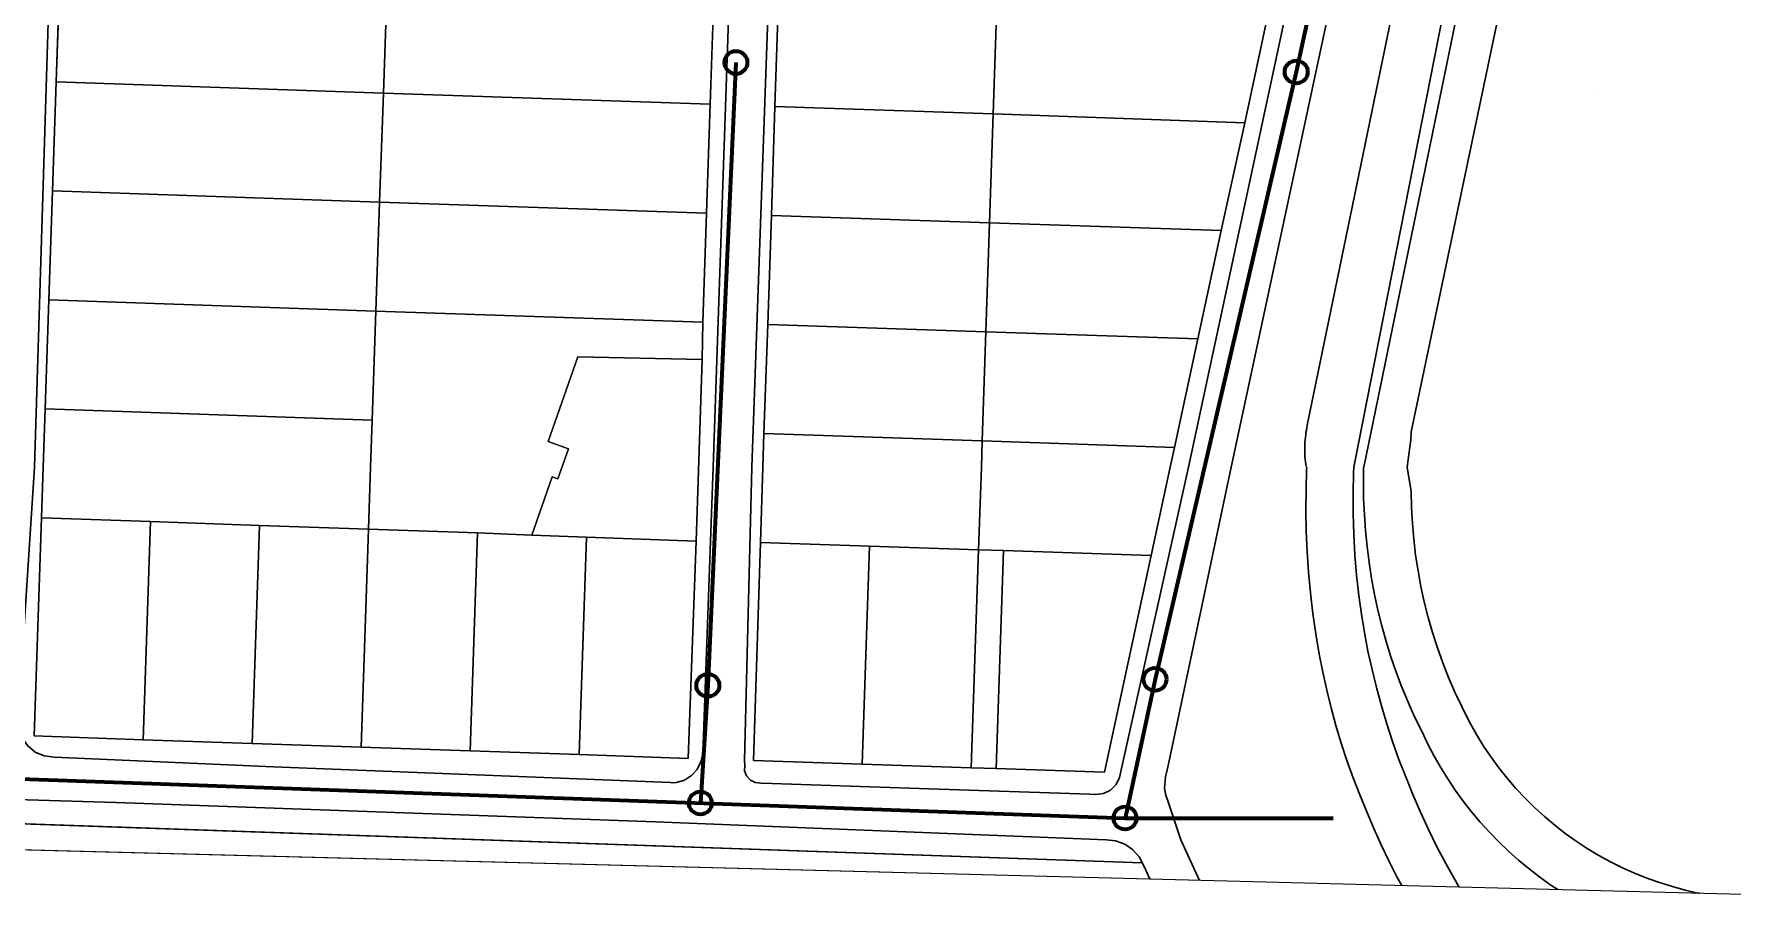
# Model space of a CAD drawing. Header units: inches. Extents: x -47590 to -46630, y -3759365 to -3758308.
# Drawn here: x -47002.9 to -46757.9, y -3759365.1 to -3759237.6 of the extents above; entities that cross this region are included whole.
import ezdxf

# ---------------------------------------------------------------- set-up
doc = ezdxf.new("R2010")
doc.units = ezdxf.units.IN
doc.header["$MEASUREMENT"] = 0
doc.layers.add('Area_Of_Interest', color=7, linetype='Continuous', true_color=0xf6210e)
doc.layers.add('curb_lines', color=7, linetype='Continuous', lineweight=30, true_color=0x0b8700)
doc.layers.add('Land_Parcels_Zoning', color=7, linetype='Continuous', lineweight=9, true_color=0xffffff)

msp = doc.modelspace()

# ---------------------------------------------------------------- linework, layer by layer
at = {"layer": 'Area_Of_Interest'}
msp.add_lwpolyline([(-46738.77, -3758972.33), (-46681.51, -3759081.97), (-46629.91, -3759365.08), (-47550.67, -3759341.26), (-47585.06, -3759271.15), (-47590.35, -3759224.85), (-47586.39, -3759156.05), (-47540.08, -3758625.56), (-47501.72, -3758466.81), (-47471.29, -3758308.06), (-47381.33, -3758329.23), (-46885.24, -3758764.47), (-46789.99, -3758874.27), (-46738.77, -3758972.33)], dxfattribs=at)
at = {"layer": 'curb_lines'}
for p, q in [((-46812.5, -3759300.14), (-46812.5, -3759300.23)), ((-46812.5, -3759300.14), (-46812.5, -3759300.23)), ((-46811.06, -3759300.14), (-46811.06, -3759300.15)), ((-46811.06, -3759300.14), (-46811.06, -3759300.15))]:
    msp.add_line(p, q, dxfattribs=at)
for points in [[(-46830.17, -3759300.15), (-46771.18, -3759024.77)], [(-46830.17, -3759300.15), (-46771.18, -3759024.77)], [(-46996.6, -3759118.58), (-46996.71, -3759118.74), (-46996.81, -3759118.91), (-46996.91, -3759119.08), (-46997, -3759119.25), (-46997.08, -3759119.43), (-46997.16, -3759119.61), (-46997.22, -3759119.8), (-46997.28, -3759119.98), (-46997.33, -3759120.17), (-47002.88, -3759300.15)], [(-46996.6, -3759118.58), (-46996.71, -3759118.74), (-46996.81, -3759118.91), (-46996.91, -3759119.08), (-46997, -3759119.25), (-46997.08, -3759119.43), (-46997.16, -3759119.61), (-46997.22, -3759119.8), (-46997.28, -3759119.98), (-46997.33, -3759120.17), (-47002.88, -3759300.15)], [(-46899.35, -3759300.15), (-46893.07, -3759123.16)], [(-46899.35, -3759300.15), (-46893.07, -3759123.16)], [(-46904.96, -3759300.15), (-46898.93, -3759124.41)], [(-46904.96, -3759300.15), (-46898.93, -3759124.41)], [(-46799.31, -3759127.36), (-46836.37, -3759300.15)], [(-46799.31, -3759127.36), (-46836.37, -3759300.15)], [(-46819.38, -3759300.05), (-46819.43, -3759299.7), (-46819.47, -3759299.35), (-46819.51, -3759299), (-46819.54, -3759298.65), (-46819.56, -3759298.3), (-46819.57, -3759297.95), (-46819.57, -3759297.6), (-46819.57, -3759297.24), (-46819.56, -3759296.89), (-46819.54, -3759296.54), (-46819.52, -3759296.19), (-46819.49, -3759295.84), (-46819.44, -3759295.49), (-46819.4, -3759295.14), (-46819.34, -3759294.79), (-46819.28, -3759294.45), (-46819.21, -3759294.1), (-46794.99, -3759176.55)], [(-46819.38, -3759300.05), (-46819.43, -3759299.7), (-46819.47, -3759299.35), (-46819.51, -3759299), (-46819.54, -3759298.65), (-46819.56, -3759298.3), (-46819.57, -3759297.95), (-46819.57, -3759297.6), (-46819.57, -3759297.24), (-46819.56, -3759296.89), (-46819.54, -3759296.54), (-46819.52, -3759296.19), (-46819.49, -3759295.84), (-46819.44, -3759295.49), (-46819.4, -3759295.14), (-46819.34, -3759294.79), (-46819.28, -3759294.45), (-46819.21, -3759294.1), (-46794.99, -3759176.55)], [(-46812.5, -3759300.14), (-46790.39, -3759187.69)], [(-46812.5, -3759300.14), (-46790.39, -3759187.69)], [(-46811.06, -3759300.14), (-46788.14, -3759188.8)], [(-46811.06, -3759300.14), (-46788.14, -3759188.8)], [(-46804.78, -3759300.14), (-46804.55, -3759298.29), (-46804.29, -3759296.19), (-46804.24, -3759295.04), (-46783.32, -3759195.24)], [(-46804.78, -3759300.14), (-46804.55, -3759298.29), (-46804.29, -3759296.19), (-46804.24, -3759295.04), (-46783.32, -3759195.24)], [(-46904.96, -3759300.15), (-46906.45, -3759341.5), (-46906.7, -3759342.68), (-46907.24, -3759343.76), (-46908.06, -3759344.66), (-46909.08, -3759345.31), (-46910.24, -3759345.66), (-46910.67, -3759345.69), (-46911.1, -3759345.67), (-46968.4, -3759343.37), (-47000.04, -3759342), (-47001.45, -3759341.82), (-47002.75, -3759341.27), (-47003.85, -3759340.38), (-47004.66, -3759339.23), (-47005.13, -3759337.9), (-47005.22, -3759336.49), (-47002.87, -3759300.15)], [(-46904.96, -3759300.15), (-46906.45, -3759341.5), (-46906.7, -3759342.68), (-46907.24, -3759343.76), (-46908.06, -3759344.66), (-46909.08, -3759345.31), (-46910.24, -3759345.66), (-46910.67, -3759345.69), (-46911.1, -3759345.67), (-46968.4, -3759343.37), (-47000.04, -3759342), (-47001.45, -3759341.82), (-47002.75, -3759341.27), (-47003.85, -3759340.38), (-47004.66, -3759339.23), (-47005.13, -3759337.9), (-47005.22, -3759336.49), (-47002.87, -3759300.15)], [(-46836.37, -3759300.15), (-46846.1, -3759344.05), (-46846.31, -3759344.93), (-46846.79, -3759345.96), (-46847.59, -3759346.77), (-46848.62, -3759347.26), (-46849.76, -3759347.37), (-46850.64, -3759347.33), (-46873.75, -3759346.57), (-46896.47, -3759345.78), (-46898.06, -3759345.73), (-46898.86, -3759345.66), (-46899.57, -3759345.3), (-46900.11, -3759344.7), (-46900.4, -3759343.95), (-46900.39, -3759343.15), (-46900.4, -3759342.52), (-46899.35, -3759300.15)], [(-46836.37, -3759300.15), (-46846.1, -3759344.05), (-46846.31, -3759344.93), (-46846.79, -3759345.96), (-46847.59, -3759346.77), (-46848.62, -3759347.26), (-46849.76, -3759347.37), (-46850.64, -3759347.33), (-46873.75, -3759346.57), (-46896.47, -3759345.78), (-46898.06, -3759345.73), (-46898.86, -3759345.66), (-46899.57, -3759345.3), (-46900.11, -3759344.7), (-46900.4, -3759343.95), (-46900.39, -3759343.15), (-46900.4, -3759342.52), (-46899.35, -3759300.15)], [(-46830.17, -3759300.15), (-46839.19, -3759342.78), (-46839.41, -3759343.81), (-46839.66, -3759344.82), (-46839.82, -3759346.47), (-46839.61, -3759347.52), (-46839.39, -3759348.16), (-46837.44, -3759353.91), (-46834.77, -3759359.78)], [(-46830.17, -3759300.15), (-46839.19, -3759342.78), (-46839.41, -3759343.81), (-46839.66, -3759344.82), (-46839.82, -3759346.47), (-46839.61, -3759347.52), (-46839.39, -3759348.16), (-46837.44, -3759353.91), (-46834.77, -3759359.78)], [(-46805.57, -3759360.53), (-46806.27, -3759359.26), (-46807.45, -3759356.96), (-46808.57, -3759354.63), (-46809.63, -3759352.28), (-46810.63, -3759349.9), (-46811.65, -3759347.45), (-46812.6, -3759344.98), (-46813.49, -3759342.49), (-46814.32, -3759339.97), (-46815.08, -3759337.44), (-46815.78, -3759334.88), (-46816.41, -3759332.31), (-46816.98, -3759329.73), (-46817.48, -3759327.13), (-46817.98, -3759324.19), (-46818.4, -3759321.24), (-46818.75, -3759318.29), (-46819.03, -3759315.32), (-46819.23, -3759312.35), (-46819.36, -3759309.38), (-46819.41, -3759306.4), (-46819.39, -3759303.42), (-46819.3, -3759300.45), (-46819.28, -3759300.14)], [(-46805.57, -3759360.53), (-46806.27, -3759359.26), (-46807.45, -3759356.96), (-46808.57, -3759354.63), (-46809.63, -3759352.28), (-46810.63, -3759349.9), (-46811.65, -3759347.45), (-46812.6, -3759344.98), (-46813.49, -3759342.49), (-46814.32, -3759339.97), (-46815.08, -3759337.44), (-46815.78, -3759334.88), (-46816.41, -3759332.31), (-46816.98, -3759329.73), (-46817.48, -3759327.13), (-46817.98, -3759324.19), (-46818.4, -3759321.24), (-46818.75, -3759318.29), (-46819.03, -3759315.32), (-46819.23, -3759312.35), (-46819.36, -3759309.38), (-46819.41, -3759306.4), (-46819.39, -3759303.42), (-46819.3, -3759300.45), (-46819.28, -3759300.14)], [(-46797.27, -3759360.75), (-46797.86, -3759359.76), (-46799.21, -3759357.36), (-46800.5, -3759354.92), (-46801.72, -3759352.44), (-46802.88, -3759349.94), (-46803.98, -3759347.41), (-46805.01, -3759344.85), (-46805.98, -3759342.32), (-46806.89, -3759339.76), (-46807.73, -3759337.18), (-46808.51, -3759334.58), (-46809.22, -3759331.96), (-46809.87, -3759329.33), (-46810.45, -3759326.68), (-46810.96, -3759324.01), (-46811.4, -3759321.34), (-46811.77, -3759318.65), (-46812.09, -3759315.72), (-46812.33, -3759312.78), (-46812.5, -3759309.83), (-46812.59, -3759306.88), (-46812.61, -3759303.93), (-46812.54, -3759300.98), (-46812.5, -3759300.14)], [(-46797.27, -3759360.75), (-46797.86, -3759359.76), (-46799.21, -3759357.36), (-46800.5, -3759354.92), (-46801.72, -3759352.44), (-46802.88, -3759349.94), (-46803.98, -3759347.41), (-46805.01, -3759344.85), (-46805.98, -3759342.32), (-46806.89, -3759339.76), (-46807.73, -3759337.18), (-46808.51, -3759334.58), (-46809.22, -3759331.96), (-46809.87, -3759329.33), (-46810.45, -3759326.68), (-46810.96, -3759324.01), (-46811.4, -3759321.34), (-46811.77, -3759318.65), (-46812.09, -3759315.72), (-46812.33, -3759312.78), (-46812.5, -3759309.83), (-46812.59, -3759306.88), (-46812.61, -3759303.93), (-46812.54, -3759300.98), (-46812.5, -3759300.14)], [(-46811.09, -3759300.14), (-46811.09, -3759300.15), (-46811.12, -3759302.44), (-46811.09, -3759304.72), (-46810.97, -3759307), (-46810.79, -3759309.28), (-46810.58, -3759311.6), (-46810.29, -3759313.91), (-46809.94, -3759316.22), (-46809.52, -3759318.51), (-46809.03, -3759320.79), (-46808.47, -3759323.05), (-46807.85, -3759325.3), (-46807.15, -3759327.52), (-46806.39, -3759329.72), (-46805.57, -3759331.9), (-46804.67, -3759334.06), (-46803.72, -3759336.18), (-46802.7, -3759338.27), (-46801.85, -3759340.04), (-46800.94, -3759341.77), (-46799.97, -3759343.46), (-46798.94, -3759345.13), (-46797.85, -3759346.75), (-46796.71, -3759348.33), (-46795.5, -3759349.87), (-46794.25, -3759351.37), (-46792.94, -3759352.82), (-46791.57, -3759354.22), (-46790.16, -3759355.58), (-46788.71, -3759356.88), (-46787.2, -3759358.13), (-46785.65, -3759359.32), (-46784.07, -3759360.46), (-46783.04, -3759361.12)], [(-46811.09, -3759300.14), (-46811.09, -3759300.15), (-46811.12, -3759302.44), (-46811.09, -3759304.72), (-46810.97, -3759307), (-46810.79, -3759309.28), (-46810.58, -3759311.6), (-46810.29, -3759313.91), (-46809.94, -3759316.22), (-46809.52, -3759318.51), (-46809.03, -3759320.79), (-46808.47, -3759323.05), (-46807.85, -3759325.3), (-46807.15, -3759327.52), (-46806.39, -3759329.72), (-46805.57, -3759331.9), (-46804.67, -3759334.06), (-46803.72, -3759336.18), (-46802.7, -3759338.27), (-46801.85, -3759340.04), (-46800.94, -3759341.77), (-46799.97, -3759343.46), (-46798.94, -3759345.13), (-46797.85, -3759346.75), (-46796.71, -3759348.33), (-46795.5, -3759349.87), (-46794.25, -3759351.37), (-46792.94, -3759352.82), (-46791.57, -3759354.22), (-46790.16, -3759355.58), (-46788.71, -3759356.88), (-46787.2, -3759358.13), (-46785.65, -3759359.32), (-46784.07, -3759360.46), (-46783.04, -3759361.12)], [(-46804.8, -3759300.15), (-46804.24, -3759303.67), (-46804.18, -3759305.96), (-46804.05, -3759308.26), (-46803.85, -3759310.54), (-46803.58, -3759312.82), (-46803.23, -3759315.09), (-46802.82, -3759317.35), (-46802.32, -3759319.59), (-46801.76, -3759321.82), (-46801.13, -3759324.02), (-46800.43, -3759326.21), (-46799.66, -3759328.37), (-46798.82, -3759330.51), (-46797.91, -3759332.61), (-46796.93, -3759334.69), (-46795.89, -3759336.74), (-46794.79, -3759338.75), (-46793.78, -3759340.39), (-46792.7, -3759341.99), (-46791.56, -3759343.55), (-46790.36, -3759345.05), (-46789.1, -3759346.51), (-46787.78, -3759347.92), (-46786.41, -3759349.28), (-46784.99, -3759350.58), (-46783.51, -3759351.82), (-46781.99, -3759353), (-46780.42, -3759354.12), (-46778.81, -3759355.18), (-46777.15, -3759356.17), (-46775.46, -3759357.1), (-46773.74, -3759357.96), (-46771.98, -3759358.75), (-46770.19, -3759359.47), (-46768.37, -3759360.11), (-46766.53, -3759360.69), (-46764.67, -3759361.19), (-46762.79, -3759361.62), (-46762.65, -3759361.64)], [(-46804.8, -3759300.15), (-46804.24, -3759303.67), (-46804.18, -3759305.96), (-46804.05, -3759308.26), (-46803.85, -3759310.54), (-46803.58, -3759312.82), (-46803.23, -3759315.09), (-46802.82, -3759317.35), (-46802.32, -3759319.59), (-46801.76, -3759321.82), (-46801.13, -3759324.02), (-46800.43, -3759326.21), (-46799.66, -3759328.37), (-46798.82, -3759330.51), (-46797.91, -3759332.61), (-46796.93, -3759334.69), (-46795.89, -3759336.74), (-46794.79, -3759338.75), (-46793.78, -3759340.39), (-46792.7, -3759341.99), (-46791.56, -3759343.55), (-46790.36, -3759345.05), (-46789.1, -3759346.51), (-46787.78, -3759347.92), (-46786.41, -3759349.28), (-46784.99, -3759350.58), (-46783.51, -3759351.82), (-46781.99, -3759353), (-46780.42, -3759354.12), (-46778.81, -3759355.18), (-46777.15, -3759356.17), (-46775.46, -3759357.1), (-46773.74, -3759357.96), (-46771.98, -3759358.75), (-46770.19, -3759359.47), (-46768.37, -3759360.11), (-46766.53, -3759360.69), (-46764.67, -3759361.19), (-46762.79, -3759361.62), (-46762.65, -3759361.64)], [(-46841.95, -3759359.59), (-46842.51, -3759358.32), (-46842.85, -3759357.61), (-46843.49, -3759356.38), (-46844.42, -3759355.34), (-46845.56, -3759354.56), (-46846.87, -3759354.08), (-46848.25, -3759353.93), (-46913.25, -3759351.35), (-46991.12, -3759348.56), (-47062.84, -3759346.4)], [(-46841.95, -3759359.59), (-46842.51, -3759358.32), (-46842.85, -3759357.61), (-46843.49, -3759356.38), (-46844.42, -3759355.34), (-46845.56, -3759354.56), (-46846.87, -3759354.08), (-46848.25, -3759353.93), (-46913.25, -3759351.35), (-46991.12, -3759348.56), (-47062.84, -3759346.4)]]:
    msp.add_lwpolyline(points, dxfattribs=at)
at = {"layer": 'Land_Parcels_Zoning', "lineweight": 100}
for p, q in [((-46794.29, -3759120.88), (-46820.81, -3759243.1)), ((-46901.66, -3759241.73), (-46905.71, -3759331.64)), ((-46820.81, -3759243.1), (-46841.18, -3759330.76)), ((-47423.36, -3759330.34), (-46845.51, -3759350.79)), ((-46905.71, -3759331.64), (-46906.78, -3759348.62)), ((-46841.18, -3759330.76), (-46845.51, -3759350.79)), ((-46845.51, -3759350.79), (-46828.06, -3759350.79)), ((-46828.06, -3759350.79), (-46815.49, -3759350.79))]:
    msp.add_line(p, q, dxfattribs=at)
at = {"layer": 'Land_Parcels_Zoning'}
for p, q in [((-46999.19, -3759228.8), (-46999.72, -3759244.54)), ((-46905.35, -3759247.74), (-46904.82, -3759232.01)), ((-46895.5, -3759232.36), (-46896.03, -3759248.07)), ((-46828.24, -3759250.45), (-46824.87, -3759234.67)), ((-46999.72, -3759244.54), (-47000.25, -3759260.27)), ((-46905.88, -3759263.48), (-46905.35, -3759247.74)), ((-46896.03, -3759248.07), (-46896.54, -3759263.81)), ((-46831.65, -3759266), (-46828.24, -3759250.45)), ((-47000.25, -3759260.27), (-47000.78, -3759276)), ((-46906.41, -3759279.21), (-46905.88, -3759263.48)), ((-46896.54, -3759263.81), (-46897.07, -3759279.55)), ((-46835, -3759281.61), (-46831.65, -3759266)), ((-47000.78, -3759276), (-47001.31, -3759291.73)), ((-46906.53, -3759284.62), (-46906.41, -3759279.21)), ((-46897.07, -3759279.55), (-46897.61, -3759295.3)), ((-46838.37, -3759297.28), (-46835, -3759281.61)), ((-46907.37, -3759310.81), (-46906.53, -3759284.62)), ((-47001.31, -3759291.73), (-47001.6, -3759300.15)), ((-46897.61, -3759295.3), (-46897.77, -3759300.15)), ((-46838.99, -3759300.15), (-46838.37, -3759297.28)), ((-47001.6, -3759300.15), (-47001.85, -3759307.46)), ((-46897.77, -3759300.15), (-46898.13, -3759311.01)), ((-46841.73, -3759312.9), (-46838.99, -3759300.15)), ((-47001.85, -3759307.46), (-47002.91, -3759338.93)), ((-46908.55, -3759342.18), (-46907.37, -3759310.81)), ((-46898.13, -3759311.01), (-46899.11, -3759342.5)), ((-46848.46, -3759344.17), (-46841.73, -3759312.9)), ((-47002.91, -3759338.93), (-46987.18, -3759339.48)), ((-46987.18, -3759339.48), (-46971.46, -3759340.01)), ((-46971.46, -3759340.01), (-46955.73, -3759340.55)), ((-46955.73, -3759340.55), (-46940, -3759341.1)), ((-46940, -3759341.1), (-46924.28, -3759341.63)), ((-46924.28, -3759341.63), (-46908.55, -3759342.18)), ((-46899.11, -3759342.5), (-46883.44, -3759343)), ((-46883.44, -3759343), (-46867.7, -3759343.53)), ((-46867.7, -3759343.53), (-46864.12, -3759343.65)), ((-46864.12, -3759343.65), (-46848.46, -3759344.17)), ((-46843.05, -3759357.23), (-47107.12, -3759348.05))]:
    msp.add_line(p, q, dxfattribs=at)
for points in [[(-46952, -3759230.41), (-46952.53, -3759246.14), (-46999.72, -3759244.54), (-46999.19, -3759228.8)], [(-46952, -3759230.41), (-46952.53, -3759246.14), (-46999.72, -3759244.54), (-46999.19, -3759228.8)], [(-46904.82, -3759232.01), (-46905.35, -3759247.74), (-46952.53, -3759246.14), (-46952, -3759230.41)], [(-46904.82, -3759232.01), (-46905.35, -3759247.74), (-46952.53, -3759246.14), (-46952, -3759230.41)], [(-46864.02, -3759233.4), (-46864.55, -3759249.14), (-46896.03, -3759248.07), (-46895.5, -3759232.36)], [(-46864.02, -3759233.4), (-46864.55, -3759249.14), (-46896.03, -3759248.07), (-46895.5, -3759232.36)], [(-46824.87, -3759234.67), (-46828.24, -3759250.45), (-46864.55, -3759249.14), (-46864.02, -3759233.4)], [(-46824.87, -3759234.67), (-46828.24, -3759250.45), (-46864.55, -3759249.14), (-46864.02, -3759233.4)], [(-46952.53, -3759246.14), (-46953.07, -3759261.88), (-47000.25, -3759260.27), (-46999.72, -3759244.54)], [(-46952.53, -3759246.14), (-46953.07, -3759261.88), (-47000.25, -3759260.27), (-46999.72, -3759244.54)], [(-46905.35, -3759247.74), (-46905.88, -3759263.48), (-46953.07, -3759261.88), (-46952.53, -3759246.14)], [(-46905.35, -3759247.74), (-46905.88, -3759263.48), (-46953.07, -3759261.88), (-46952.53, -3759246.14)], [(-46777.41, -3759245.53), (-46777.41, -3759245.53)], [(-46777.41, -3759245.53), (-46777.41, -3759245.53)], [(-46864.55, -3759249.14), (-46865.08, -3759264.87), (-46896.54, -3759263.81), (-46896.03, -3759248.07)], [(-46864.55, -3759249.14), (-46865.08, -3759264.87), (-46896.54, -3759263.81), (-46896.03, -3759248.07)], [(-46828.24, -3759250.45), (-46831.65, -3759266), (-46865.08, -3759264.87), (-46864.55, -3759249.14)], [(-46828.24, -3759250.45), (-46831.65, -3759266), (-46865.08, -3759264.87), (-46864.55, -3759249.14)], [(-46953.07, -3759261.88), (-46953.6, -3759277.61), (-47000.78, -3759276), (-47000.25, -3759260.27)], [(-46953.07, -3759261.88), (-46953.6, -3759277.61), (-47000.78, -3759276), (-47000.25, -3759260.27)], [(-46905.88, -3759263.48), (-46906.41, -3759279.21), (-46953.6, -3759277.61), (-46953.07, -3759261.88)], [(-46905.88, -3759263.48), (-46906.41, -3759279.21), (-46953.6, -3759277.61), (-46953.07, -3759261.88)], [(-46865.08, -3759264.87), (-46865.59, -3759280.62), (-46897.07, -3759279.55), (-46896.54, -3759263.81)], [(-46865.08, -3759264.87), (-46865.59, -3759280.62), (-46897.07, -3759279.55), (-46896.54, -3759263.81)], [(-46831.65, -3759266), (-46835, -3759281.61), (-46865.59, -3759280.62), (-46865.08, -3759264.87)], [(-46831.65, -3759266), (-46835, -3759281.61), (-46865.59, -3759280.62), (-46865.08, -3759264.87)], [(-46953.6, -3759277.61), (-46954.13, -3759293.34), (-47001.31, -3759291.73), (-47000.78, -3759276)], [(-46953.6, -3759277.61), (-46954.13, -3759293.34), (-47001.31, -3759291.73), (-47000.78, -3759276)], [(-46906.41, -3759279.21), (-46906.53, -3759284.62), (-46924.45, -3759284.23), (-46928.75, -3759296.43), (-46925.8, -3759297.48), (-46927.34, -3759301.82), (-46928.15, -3759301.54), (-46931.12, -3759309.98), (-46938.94, -3759309.62), (-46954.66, -3759309.08), (-46954.36, -3759300.15), (-46954.13, -3759293.34), (-46953.6, -3759277.61)], [(-46906.41, -3759279.21), (-46906.53, -3759284.62), (-46924.45, -3759284.23), (-46928.75, -3759296.43), (-46925.8, -3759297.48), (-46927.34, -3759301.82), (-46928.15, -3759301.54), (-46931.12, -3759309.98), (-46938.94, -3759309.62), (-46954.66, -3759309.08), (-46954.36, -3759300.15), (-46954.13, -3759293.34), (-46953.6, -3759277.61)], [(-46865.59, -3759280.62), (-46866.11, -3759296.34), (-46897.61, -3759295.3), (-46897.07, -3759279.55)], [(-46865.59, -3759280.62), (-46866.11, -3759296.34), (-46897.61, -3759295.3), (-46897.07, -3759279.55)], [(-46835, -3759281.61), (-46838.37, -3759297.28), (-46866.11, -3759296.34), (-46865.59, -3759280.62)], [(-46835, -3759281.61), (-46838.37, -3759297.28), (-46866.11, -3759296.34), (-46865.59, -3759280.62)], [(-46906.53, -3759284.62), (-46907.37, -3759310.81), (-46923.22, -3759310.25), (-46931.12, -3759309.98), (-46928.15, -3759301.54), (-46927.34, -3759301.82), (-46925.8, -3759297.48), (-46928.75, -3759296.43), (-46924.45, -3759284.23)], [(-46906.53, -3759284.62), (-46907.37, -3759310.81), (-46923.22, -3759310.25), (-46931.12, -3759309.98), (-46928.15, -3759301.54), (-46927.34, -3759301.82), (-46925.8, -3759297.48), (-46928.75, -3759296.43), (-46924.45, -3759284.23)], [(-46954.13, -3759293.34), (-46954.36, -3759300.15), (-46954.66, -3759309.08), (-46970.39, -3759308.54), (-46986.12, -3759308), (-47001.85, -3759307.46), (-47001.6, -3759300.15), (-47001.31, -3759291.73)], [(-46954.13, -3759293.34), (-46954.36, -3759300.15), (-46954.66, -3759309.08), (-46970.39, -3759308.54), (-46986.12, -3759308), (-47001.85, -3759307.46), (-47001.6, -3759300.15), (-47001.31, -3759291.73)], [(-46866.11, -3759296.34), (-46866.24, -3759300.15), (-46866.64, -3759312.06), (-46882.39, -3759311.53), (-46898.13, -3759311.01), (-46897.77, -3759300.15), (-46897.61, -3759295.3)], [(-46866.11, -3759296.34), (-46866.24, -3759300.15), (-46866.64, -3759312.06), (-46882.39, -3759311.53), (-46898.13, -3759311.01), (-46897.77, -3759300.15), (-46897.61, -3759295.3)], [(-46838.37, -3759297.28), (-46838.99, -3759300.15), (-46841.73, -3759312.9), (-46863.06, -3759312.18), (-46866.64, -3759312.06), (-46866.24, -3759300.15), (-46866.11, -3759296.34)], [(-46838.37, -3759297.28), (-46838.99, -3759300.15), (-46841.73, -3759312.9), (-46863.06, -3759312.18), (-46866.64, -3759312.06), (-46866.24, -3759300.15), (-46866.11, -3759296.34)], [(-46986.12, -3759308), (-46987.18, -3759339.48), (-47002.91, -3759338.93), (-47001.85, -3759307.46)], [(-46986.12, -3759308), (-46987.18, -3759339.48), (-47002.91, -3759338.93), (-47001.85, -3759307.46)], [(-46970.39, -3759308.54), (-46971.46, -3759340.01), (-46987.18, -3759339.48), (-46986.12, -3759308)], [(-46970.39, -3759308.54), (-46971.46, -3759340.01), (-46987.18, -3759339.48), (-46986.12, -3759308)], [(-46954.66, -3759309.08), (-46955.73, -3759340.55), (-46971.46, -3759340.01), (-46970.39, -3759308.54)], [(-46954.66, -3759309.08), (-46955.73, -3759340.55), (-46971.46, -3759340.01), (-46970.39, -3759308.54)], [(-46938.94, -3759309.62), (-46940, -3759341.1), (-46955.73, -3759340.55), (-46954.66, -3759309.08)], [(-46938.94, -3759309.62), (-46940, -3759341.1), (-46955.73, -3759340.55), (-46954.66, -3759309.08)], [(-46931.12, -3759309.98), (-46923.22, -3759310.25), (-46924.28, -3759341.63), (-46940, -3759341.1), (-46938.94, -3759309.62)], [(-46931.12, -3759309.98), (-46923.22, -3759310.25), (-46924.28, -3759341.63), (-46940, -3759341.1), (-46938.94, -3759309.62)], [(-46907.37, -3759310.81), (-46908.55, -3759342.18), (-46924.28, -3759341.63), (-46923.22, -3759310.25)], [(-46907.37, -3759310.81), (-46908.55, -3759342.18), (-46924.28, -3759341.63), (-46923.22, -3759310.25)], [(-46882.39, -3759311.53), (-46883.44, -3759343), (-46899.11, -3759342.5), (-46898.13, -3759311.01)], [(-46882.39, -3759311.53), (-46883.44, -3759343), (-46899.11, -3759342.5), (-46898.13, -3759311.01)], [(-46866.64, -3759312.06), (-46867.7, -3759343.53), (-46883.44, -3759343), (-46882.39, -3759311.53)], [(-46863.06, -3759312.18), (-46864.12, -3759343.65), (-46867.7, -3759343.53), (-46883.44, -3759343), (-46882.39, -3759311.53), (-46866.64, -3759312.06)], [(-46866.64, -3759312.06), (-46867.7, -3759343.53), (-46883.44, -3759343), (-46882.39, -3759311.53)], [(-46863.06, -3759312.18), (-46864.12, -3759343.65), (-46867.7, -3759343.53), (-46883.44, -3759343), (-46882.39, -3759311.53), (-46866.64, -3759312.06)], [(-46863.06, -3759312.18), (-46864.12, -3759343.65), (-46867.7, -3759343.53), (-46866.64, -3759312.06)], [(-46863.06, -3759312.18), (-46864.12, -3759343.65), (-46867.7, -3759343.53), (-46866.64, -3759312.06)], [(-46841.73, -3759312.9), (-46848.46, -3759344.17), (-46864.12, -3759343.65), (-46863.06, -3759312.18)], [(-46841.73, -3759312.9), (-46848.46, -3759344.17), (-46864.12, -3759343.65), (-46863.06, -3759312.18)]]:
    msp.add_lwpolyline(points, close=True, dxfattribs=at)
msp.add_lwpolyline([(-46841.94, -3759359.38), (-46841.98, -3759359.59), (-47107.04, -3759352.74), (-47107.12, -3759348.05), (-46843.05, -3759357.23)], dxfattribs=at)
msp.add_lwpolyline([(-46841.94, -3759359.38), (-46841.98, -3759359.59), (-47107.04, -3759352.74), (-47107.12, -3759348.05), (-46843.05, -3759357.23)], dxfattribs=at)
at = {"layer": 'Land_Parcels_Zoning', "lineweight": 100}
for centre in [(-46901.66, -3759241.73), (-46820.81, -3759243.1), (-46841.18, -3759330.76), (-46905.71, -3759331.64), (-46906.78, -3759348.62), (-46845.51, -3759350.79)]:
    msp.add_circle(centre, 1.65, dxfattribs=at)

doc.saveas('drawing.dxf')
